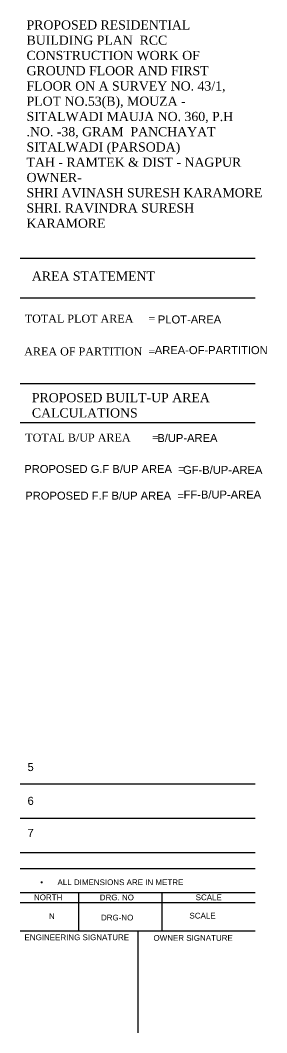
# Model space of a CAD drawing. Header units: inches. Extents: x 140261 to 278399, y 61833 to 125561.
# Drawn here: x 149044 to 150449, y 63541 to 69302 of the extents above; entities that cross this region are included whole.
import ezdxf

# ---------------------------------------------------------------- set-up
doc = ezdxf.new("R2010")
doc.units = ezdxf.units.IN
doc.styles.get("Standard").update_dxf_attribs({"font": 'arial.ttf'})

msp = doc.modelspace()

# ---------------------------------------------------------------- linework, layer by layer
for p, q in [((149043.58, 67947.54), (150382.67, 67947.54)), ((149043.58, 67722.85), (150382.67, 67722.85)), ((149043.58, 67234.93), (150382.67, 67234.93)), ((149043.58, 67013.38), (150382.67, 67013.38)), ((149043.58, 64956.36), (150382.67, 64956.36)), ((149043.58, 64761.09), (150382.67, 64761.09)), ((149043.58, 64565.83), (150382.67, 64565.83)), ((149043.58, 64474.8), (150382.67, 64474.8)), ((149043.58, 64338.61), (150382.67, 64338.61)), ((149376.18, 64338.61), (149376.18, 64121.34)), ((149849.94, 64338.61), (149849.94, 64121.34)), ((149043.58, 64281.93), (150382.67, 64281.93)), ((149043.58, 64121.34), (150382.67, 64121.34)), ((149713.12, 64121.34), (149713.12, 63540.71))]:
    msp.add_line(p, q)

# ---------------------------------------------------------------- texts
at = {"attachment_point": 1}
for s, width, heights, insert, char_height in [('\\pxql;{\\fTimes New Roman CE|b0|i0|c238|p18;PROPOSED RESIDENTIAL BUILDING PLAN  RCC CONSTRUCTION WORK OF GROUND FLOOR AND FIRST FLOOR ON A SURVEY NO. 43/1, PLOT NO.53(B), MOUZA - SITALWADI MAUJA NO. 360, P.H .NO. -38, GRAM  PANCHAYAT SITALWADI (PARSODA) }\\P{\\fTimes New Roman CE|b0|i0|c238|p18;TAH - RAMTEK & DIST - NAGPUR\\POWNER- \\PSHRI AVINASH SURESH KARAMORE\\PSHRI. RAVINDRA SURESH KARAMORE}', 1276.8026, [1322.45], (149079.64, 69301.05), 52.07027), ('\\pxql;{\\fTimes New Roman CE|b0|i0|c238|p18;AREA STATEMENT}', 707.8551, [0], (149110.02, 67872.28), 52.0703), ('\\pxql;{\\fTimes New Roman CE|b0|i0|c238|p18;\\H0.875x;TOTAL PLOT AREA     =\\H1.14286x; }', 844.9694, [0], (149069.33, 67626.59), 52.0703), ('\\pxql;{\\fTimes New Roman CE|b0|i0|c238|p18;AREA OF PARTITION  =}', 899.2043, [0], (149066.46, 67440.02), 45.5615), ('\\pxql;{\\fTimes New Roman CE|b0|i0|c238|p18;PROPOSED BUILT-UP AREA\\PCALCULATIONS}', 1051.6216, [149.12], (149110.02, 67180.35), 52.0703), ('\\pxql;{\\fTimes New Roman CE|b0|i0|c238|p18;TOTAL B/UP AREA }  {\\fTimes New Roman CE|b0|i0|c238|p18;    =}', 844.8962, [0], (149072.42, 66949.68), 45.56149), ('\\pxql;PROPOSED G.F B/UP AREA  =', 899.7126, [0], (149066.63, 66771.25), 45.5615), ('\\pxql;PROPOSED F.F B/UP AREA  =', 962.7519, [0], (149072.42, 66619.38), 45.5615), ('\\pxql;5', 155.5656, [0], (149085.21, 65075.24), 45.561), ('\\pxql;6', 155.5656, [0], (149085.21, 64882.97), 45.561), ('\\pxql;7', 155.5656, [0], (149085.21, 64700.91), 45.561), ('\\pxi-3,l3,ql,t3;{\\fSymbol|b0|i0|c2|p18;·^I}ALL DIMENSIONS ARE IN METRE', 993.3532, [0], (149158.3, 64413.3), 32.5439), ('\\pxql;NORTH', 177.2564, [0], (149122, 64327.55), 32.5439), ('\\pxql;DRG. NO', 234.3866, [0], (149497.09, 64326.85), 32.5439), ('\\pxql;SCALE', 177.2564, [0], (150043.49, 64327.55), 32.5439), ('\\pxql;N', 48.0517, [0], (149207.53, 64219.85), 32.544), ('\\pxql;ENGINEERING SIGNATURE', 613.4115, [0], (149067.97, 64099.95), 32.5439), ('\\pxql;OWNER SIGNATURE', 707.8551, [0], (149803, 64096.39), 32.5439)]:
    msp.add_mtext_dynamic_manual_height_columns(s, width=width, gutter_width=1627.2, heights=heights, dxfattribs=dict(at, insert=insert, char_height=char_height))
for tag, p, s, height in [('PLOT-AREA', (149828.03, 67576.38), 'PLOT-AREA', 45.561), ('AREA-OF-PARTITION', (149810.38, 67402.06), 'AREA-OF-PARTITION', 45.5615), ('B/UP-AREA', (149824.74, 66901.92), 'B/UP-AREA', 45.561), ('GF-B/UP-AREA', (149971.26, 66720.6), 'GF-B/UP-AREA', 45.5615), ('FF-B/UP-AREA', (149974.42, 66580.29), 'FF-B/UP-AREA', 45.5615), ('DRG-NO', (149503.98, 64179.69), '1', 32.54), ('SCALE', (150008.05, 64190.6), '1:100', 32.544)]:
    msp.add_attdef(tag, p, s, height=height)

doc.saveas('drawing.dxf')
